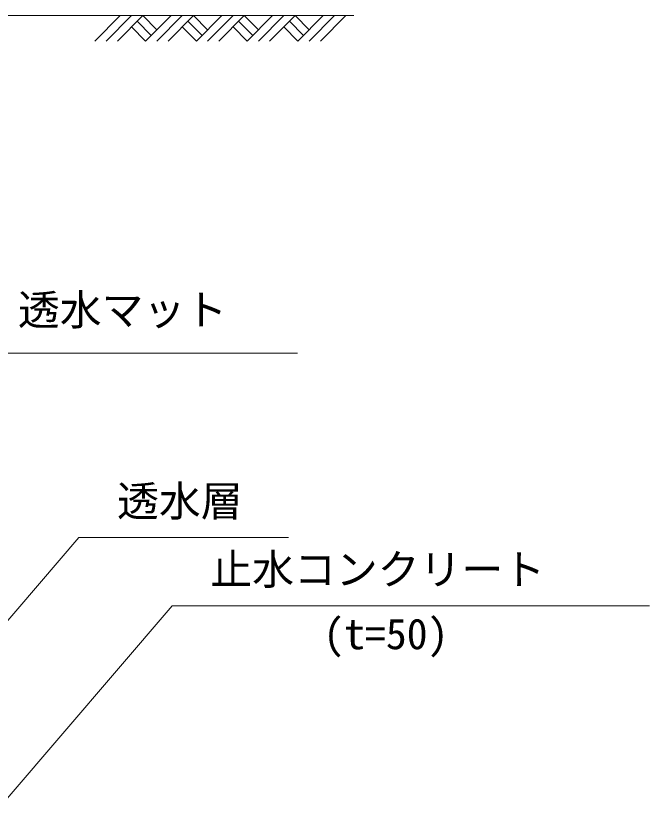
# Model space of a CAD drawing. Units: millimetres, scale not verified. Extents: x 0 to 252300, y 59400 to 118800.
# Drawn here: x 126657 to 131957, y 93682 to 100230 of the extents above; entities that cross this region are included whole.
import ezdxf
from ezdxf.enums import TextEntityAlignment as Align

# ---------------------------------------------------------------- set-up
doc = ezdxf.new("R2010")
doc.units = ezdxf.units.MM
doc.header["$LTSCALE"] = 300
for name, color, linetype, lineweight in [('D-DCR', 7, 'Continuous', 18), ('D-STR', 1, 'Continuous', 18), ('D-STR-HTXT', 7, 'Continuous', 18)]:
    doc.layers.add(name, color=color, linetype=linetype, lineweight=lineweight)
doc.styles.add('ＭＳ ゴシック', font='')
doc.styles.get('ＭＳ ゴシック').set_extended_font_data('MS Gothic')

msp = doc.modelspace()

# ---------------------------------------------------------------- linework, layer by layer
at = {"layer": 'D-DCR'}
for p, q in [((127319.8, 100018.3), (127531.9, 100230.5)), ((127414.1, 100018.3), (127626.2, 100230.5)), ((127508.4, 100018.3), (127720.5, 100230.5)), ((127720.5, 100230.5), (127838.4, 100112.6)), ((127744.1, 100018.3), (127956.2, 100230.5)), ((127838.4, 100018.3), (128050.5, 100230.5)), ((127932.6, 100018.3), (128144.8, 100230.5)), ((128144.8, 100230.5), (128262.6, 100112.6)), ((128168.3, 100018.3), (128380.5, 100230.5)), ((128262.6, 100018.3), (128474.8, 100230.5)), ((128356.9, 100018.3), (128569, 100230.5)), ((128569, 100230.5), (128686.9, 100112.6)), ((128592.6, 100018.3), (128804.7, 100230.5)), ((128686.9, 100018.3), (128899, 100230.5)), ((128781.2, 100018.3), (128993.3, 100230.5)), ((128993.3, 100230.5), (129111.1, 100112.6)), ((129016.9, 100018.3), (129229, 100230.5)), ((129111.1, 100018.3), (129323.3, 100230.5)), ((129205.4, 100018.3), (129417.6, 100230.5)), ((127626.2, 100136.2), (127744.1, 100018.3)), ((127673.4, 100183.3), (127791.2, 100065.5)), ((128050.5, 100136.2), (128168.3, 100018.3)), ((128097.6, 100183.3), (128215.5, 100065.5)), ((128474.8, 100136.2), (128592.6, 100018.3)), ((128521.9, 100183.3), (128639.7, 100065.5)), ((128899, 100136.2), (129016.9, 100018.3)), ((128946.2, 100183.3), (129064, 100065.5))]:
    msp.add_line(p, q, dxfattribs=at)
at = {"layer": 'D-STR'}
msp.add_line((125293.1, 100230.5), (129486.5, 100230.5), dxfattribs=at)
at = {"layer": 'D-STR-HTXT'}
for p, q in [((125466.4, 97406.7), (129013.3, 97406.7)), ((125972.6, 94449.4), (127184.8, 95863.9)), ((127184.8, 95863.9), (128939.1, 95863.9)), ((126584.5, 93682.3), (127964.9, 95293)), ((127964.9, 95293), (131957.1, 95293))]:
    msp.add_line(p, q, dxfattribs=at)

# ---------------------------------------------------------------- texts
at = {"layer": 'D-STR-HTXT', "color": 1, "style": 'ＭＳ ゴシック'}
for s, p in [('透水マット', (126675.6, 97563.9)), ('透水層', (127504.8, 95963.9)), ('止水コンクリート', (128284.9, 95393)), ('(t=50)', (129229.6, 94852.9))]:
    msp.add_text(s, height=256.6, dxfattribs=at).set_placement(p, align=Align.BOTTOM_LEFT)

doc.saveas('drawing.dxf')
